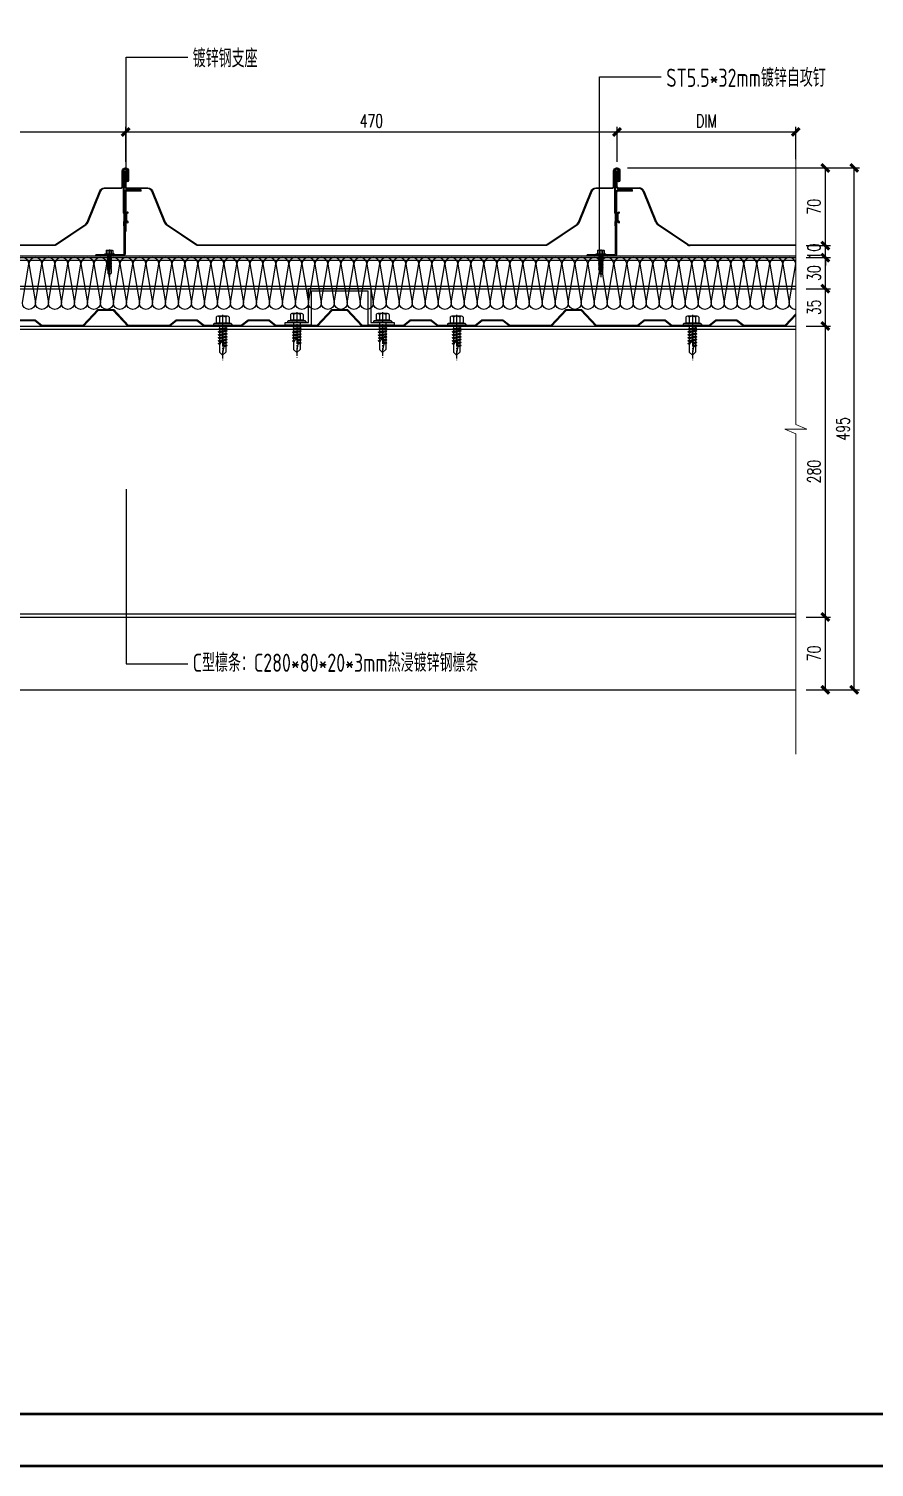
# Model space of a CAD drawing. Extents: x -599358 to 2865263, y -1062760 to 486533.
# Drawn here: x 110733 to 111546, y -728503 to -727119 of the extents above; entities that cross this region are included whole.
import ezdxf
from ezdxf.enums import TextEntityAlignment as Align

# ---------------------------------------------------------------- set-up
doc = ezdxf.new("R2010")
doc.units = 0
doc.linetypes.add('CENTER2', pattern=[28.575, 19.05, -3.175, 3.175, -3.175])
doc.linetypes.add('DASH', pattern=[0.35, 0.25, -0.1])
for name, color, linetype in [('0-cxFrame', 155, 'Continuous'), ('BWM', 8, 'Continuous'), ('DIM', 173, 'Continuous'), ('Glass cotton', 95, 'Continuous'), ('PJ', 151, 'Continuous'), ('SEAMLOK75 - SHEET', 6, 'Continuous'), ('V900型压型底板', 190, 'Continuous'), ('WZ', 2, 'Continuous'), ('ZX', 1, 'CENTER2')]:
    doc.layers.add(name, color=color, linetype=linetype)
for name, color, linetype, lineweight in [('0-cxText', 131, 'Continuous', 25), ('底板', 2, 'Continuous', 13), ('文字标注引出线', 7, 'Continuous', 15), ('粗', 7, 'Continuous', 50), ('紧固件', 4, 'Continuous', 13)]:
    doc.layers.add(name, color=color, linetype=linetype, lineweight=lineweight)
doc.styles.add('cx_tuming', font='simhei.ttf')
doc.styles.add('cx_tuqian1', font='宋体.shx')
doc.styles.add('DHTEXT-1', font='romans.shx', dxfattribs={"width": 0.7, "bigfont": 'chinese.shx'})
doc.styles.add('jhz', font='TSSDENG.SHX', dxfattribs={"width": 0.75, "bigfont": 'TSSDCHN.SHX'})
doc.styles.add('黑体', font='simhei.ttf')
doc.dimstyles.new('ZN5', dxfattribs={"dimscale": 5, "dimtxt": 2.5, "dimasz": 1.5, "dimexe": 1, "dimexo": 2, "dimgap": 0.9, "dimtad": 1, "dimdec": 0, "dimdsep": 46, "dimtxsty": 'DHTEXT-1', "dimblk": 'ARCHTICK', "dimcen": 2.5, "dimclrd": 173, "dimclre": 173, "dimclrt": 7, "dimazin": 2, "dimtfac": 1, "dimtix": 1, "dimtmove": 2, "dimatfit": 3, "dimfxl": 0, "dimarcsym": 0})

# ---------------------------------------------------------------- blocks, each defined once
blk = doc.blocks.new('*U641')
at = {"layer": 'PJ'}
for p, q in [((-4.4, 0.45), (-4.4, 0)), ((4.4, 0), (-4.4, 0)), ((-4.1, 0.75), (-3.1, 1)), ((4.1, 0.75), (-4.1, 0.75)), ((-3.1, 3.85), (-3.1, 1)), ((3.1, 1), (-3.1, 1)), ((2.33, 4.25), (-2.33, 4.25)), ((-2.04, 0.75), (-1.55, 1)), ((-1.55, 3.85), (-1.55, 1)), ((-1.55, 0), (-1.55, -1.59)), ((1.55, 3.85), (1.55, 1)), ((2.15, 0.75), (1.55, 1)), ((1.55, 0), (1.55, -1.09)), ((3.1, 3.85), (3.1, 1)), ((4.1, 0.75), (3.1, 1)), ((4.4, 0.45), (4.4, 0)), ((-2.11, -1.9), (2.11, -1.4)), ((-2.11, -1.9), (-1.55, -1.59)), ((-2.11, -1.9), (-1.55, -2.21)), ((-2.11, -3.3), (2.11, -2.8)), ((-2.11, -3.3), (-1.55, -2.99)), ((-2.11, -3.3), (-1.55, -3.61)), ((-2.11, -4.7), (2.11, -4.2)), ((-2.11, -4.7), (-1.55, -4.39)), ((-2.11, -4.7), (-1.55, -5.01)), ((-2.11, -6.1), (2.11, -5.6)), ((-2.11, -6.1), (-1.55, -5.79)), ((-2.11, -6.1), (-1.55, -6.41)), ((-1.55, -1.59), (1.55, -1.09)), ((-1.55, -2.21), (1.55, -1.71)), ((-1.55, -2.21), (-1.55, -2.99)), ((-1.55, -2.99), (1.55, -2.49)), ((-1.55, -3.61), (1.55, -3.11)), ((-1.55, -3.61), (-1.55, -4.39)), ((-1.55, -4.39), (1.55, -3.89)), ((-1.55, -5.01), (1.55, -4.51)), ((-1.55, -5.01), (-1.55, -5.79)), ((-1.55, -5.79), (1.55, -5.29)), ((-1.55, -6.41), (1.55, -5.91)), ((-1.55, -6.41), (-1.55, -7.19)), ((-1.55, -7.19), (1.55, -6.69)), ((1.55, -0.31), (1.55, -1.09)), ((2.11, -1.4), (1.55, -1.09)), ((2.11, -1.4), (1.55, -1.71)), ((1.55, -1.71), (1.55, -2.49)), ((2.11, -2.8), (1.55, -2.49)), ((2.11, -2.8), (1.55, -3.11)), ((1.55, -3.11), (1.55, -3.89)), ((2.11, -4.2), (1.55, -3.89)), ((2.11, -4.2), (1.55, -4.51)), ((1.55, -4.51), (1.55, -5.29)), ((2.11, -5.6), (1.55, -5.29)), ((2.11, -5.6), (1.55, -5.91)), ((1.55, -5.91), (1.55, -6.69)), ((2.11, -7), (1.55, -6.69)), ((-2.11, -7.5), (2.11, -7)), ((-2.11, -7.5), (-1.55, -7.19)), ((-2.11, -7.5), (-1.55, -7.81)), ((-2.11, -8.9), (-1.55, -8.59)), ((-2.11, -8.9), (-1.14, -8.78)), ((-2.11, -8.9), (-1.55, -9.21)), ((-1.55, -7.81), (1.55, -7.31)), ((-1.55, -7.81), (-1.55, -8.59)), ((-1.55, -8.59), (-0.99, -8.49)), ((-1.55, -9.21), (-1.33, -9.17)), ((-1.55, -9.21), (-1.55, -13)), ((0, -14.4), (-1.55, -13)), ((0, -14.4), (1.55, -13)), ((0.56, -8.24), (1.55, -8.09)), ((0.71, -8.55), (2.11, -8.4)), ((0.71, -8.83), (1.55, -8.71)), ((0.71, -9.61), (1.55, -9.49)), ((0.71, -9.95), (2.11, -9.8)), ((0.71, -10.23), (1.55, -10.11)), ((2.11, -7), (1.55, -7.31)), ((1.55, -7.31), (1.55, -8.09)), ((2.11, -8.4), (1.55, -8.09)), ((2.11, -8.4), (1.55, -8.71)), ((1.55, -8.71), (1.55, -9.49)), ((2.11, -9.8), (1.55, -9.49)), ((2.11, -9.8), (1.55, -10.11)), ((1.55, -10.11), (1.55, -13))]:
    blk.add_line(p, q, dxfattribs=at)
blk.add_lwpolyline([(0, -14.4), (0.71, -10.23), (0.71, -8.5, 0.417657), (0.41, -8.2, 0.097062), (-0.99, -8.49), (-1.55, -9.6)], format="xyb", dxfattribs=at)
for centre, radius, start, end in [((-4.1, 0.45), 0.3, 90, 180), ((-2.33, 3.3), 0.951, 35.40086, 144.59914), ((0, 1.05), 3.2, 61.05941, 118.94059), ((2.33, 3.3), 0.951, 35.40086, 144.59914), ((4.1, 0.45), 0.3, 0, 90)]:
    blk.add_arc(centre, radius, start, end, dxfattribs=at)
at = {"layer": 'ZX', "ltscale": 0.2}
blk.add_line((0, 4.94), (0, -16.83), dxfattribs=at)
blk = doc.blocks.new('00990')
at = {"color": 2}
blk.add_lwpolyline([(7292.4, -17093.5), (7314.9, -17093.5), (7314.9, -17061), (7374.9, -17061), (7374.9, -17093.5), (7397.4, -17093.5), (7397.4, -17096), (7372.4, -17096), (7372.4, -17063.5), (7317.4, -17063.5), (7317.4, -17096), (7292.4, -17096)], close=True, dxfattribs=at)
at = {"layer": '紧固件', "xscale": 2, "yscale": 2, "zscale": 2}
for p in [(7303.6, -17093.5), (7386.1, -17093.5, 0)]:
    blk.add_blockref('*U641', p, dxfattribs=at)
blk = doc.blocks.new('*U1726')
at = {"layer": 'PJ'}
for p, q in [((-4.4, 0.5), (-4.4, 0)), ((4.4, 0), (-4.4, 0)), ((-4.1, 0.8), (-3.1, 1)), ((4.1, 0.8), (-4.1, 0.8)), ((-3.1, 3.9), (-3.1, 1)), ((3.1, 1), (-3.1, 1)), ((2.3, 4.2), (-2.3, 4.2)), ((-2, 0.8), (-1.5, 1)), ((-1.5, 3.9), (-1.5, 1)), ((-1.5, 0), (-1.5, -1.6)), ((1.5, 3.9), (1.5, 1)), ((2.2, 0.8), (1.5, 1)), ((1.5, 0), (1.5, -1.1)), ((3.1, 3.9), (3.1, 1)), ((4.1, 0.8), (3.1, 1)), ((4.4, 0.5), (4.4, 0)), ((-2.1, -1.9), (2.1, -1.4)), ((-2.1, -1.9), (-1.5, -1.6)), ((-2.1, -1.9), (-1.5, -2.2)), ((-2.1, -3.3), (2.1, -2.8)), ((-2.1, -3.3), (-1.5, -3)), ((-2.1, -3.3), (-1.5, -3.6)), ((-2.1, -4.7), (2.1, -4.2)), ((-2.1, -4.7), (-1.5, -4.4)), ((-2.1, -4.7), (-1.5, -5)), ((-2.1, -6.1), (2.1, -5.6)), ((-2.1, -6.1), (-1.5, -5.8)), ((-2.1, -6.1), (-1.5, -6.4)), ((-2.1, -7.5), (2.1, -7)), ((-2.1, -7.5), (-1.5, -7.2)), ((-2.1, -7.5), (-1.5, -7.8)), ((-2.1, -8.9), (2.1, -8.4)), ((-2.1, -8.9), (-1.5, -8.6)), ((-2.1, -8.9), (-1.5, -9.2)), ((-2.1, -10.3), (2.1, -9.8)), ((-2.1, -10.3), (-1.5, -10)), ((-2.1, -10.3), (-1.5, -10.6)), ((-2.1, -11.7), (2.1, -11.2)), ((-2.1, -11.7), (-1.5, -11.4)), ((-2.1, -11.7), (-1.5, -12)), ((-2.1, -13.1), (-1.5, -12.8)), ((-2.1, -13.1), (-1.1, -13)), ((-2.1, -13.1), (-1.5, -13.4)), ((-1.5, -1.6), (1.5, -1.1)), ((-1.5, -2.2), (1.5, -1.7)), ((-1.5, -2.2), (-1.5, -3)), ((-1.5, -3), (1.5, -2.5)), ((-1.5, -3.6), (1.5, -3.1)), ((-1.5, -3.6), (-1.5, -4.4)), ((-1.5, -4.4), (1.5, -3.9)), ((-1.5, -5), (1.5, -4.5)), ((-1.5, -5), (-1.5, -5.8)), ((-1.5, -5.8), (1.5, -5.3)), ((-1.5, -6.4), (1.5, -5.9)), ((-1.5, -6.4), (-1.5, -7.2)), ((-1.5, -7.2), (1.5, -6.7)), ((-1.5, -7.8), (1.5, -7.3)), ((-1.5, -7.8), (-1.5, -8.6)), ((-1.5, -8.6), (1.5, -8.1)), ((-1.5, -9.2), (1.5, -8.7)), ((-1.5, -9.2), (-1.5, -10)), ((-1.5, -10), (1.5, -9.5)), ((-1.5, -10.6), (1.5, -10.1)), ((-1.5, -10.6), (-1.5, -11.4)), ((-1.5, -11.4), (1.5, -10.9)), ((-1.5, -12), (1.5, -11.5)), ((-1.5, -12), (-1.5, -12.8)), ((-1.5, -12.8), (-1, -12.7)), ((-1.5, -13.4), (-1.5, -17.2)), ((-1.5, -13.4), (-1.3, -13.4)), ((0.6, -12.4), (1.5, -12.3)), ((0.7, -12.8), (2.1, -12.6)), ((0.7, -13), (1.5, -12.9)), ((1.5, -0.3), (1.5, -1.1)), ((2.1, -1.4), (1.5, -1.1)), ((2.1, -1.4), (1.5, -1.7)), ((1.5, -1.7), (1.5, -2.5)), ((2.1, -2.8), (1.5, -2.5)), ((2.1, -2.8), (1.5, -3.1)), ((1.5, -3.1), (1.5, -3.9)), ((2.1, -4.2), (1.5, -3.9)), ((2.1, -4.2), (1.5, -4.5)), ((1.5, -4.5), (1.5, -5.3)), ((2.1, -5.6), (1.5, -5.3)), ((2.1, -5.6), (1.5, -5.9)), ((1.5, -5.9), (1.5, -6.7)), ((2.1, -7), (1.5, -6.7)), ((2.1, -7), (1.5, -7.3)), ((1.5, -7.3), (1.5, -8.1)), ((2.1, -8.4), (1.5, -8.1)), ((2.1, -8.4), (1.5, -8.7)), ((1.5, -8.7), (1.5, -9.5)), ((2.1, -9.8), (1.5, -9.5)), ((2.1, -9.8), (1.5, -10.1)), ((1.5, -10.1), (1.5, -10.9)), ((2.1, -11.2), (1.5, -10.9)), ((2.1, -11.2), (1.5, -11.5)), ((1.5, -11.5), (1.5, -12.3)), ((2.1, -12.6), (1.5, -12.3)), ((2.1, -12.6), (1.5, -12.9)), ((1.5, -12.9), (1.5, -13.7)), ((0, -18.6), (-1.5, -17.2)), ((0, -18.6), (1.5, -17.2)), ((0.7, -13.8), (1.5, -13.7)), ((0.7, -14.2), (2.1, -14)), ((0.7, -14.4), (1.5, -14.3)), ((2.1, -14), (1.5, -13.7)), ((2.1, -14), (1.5, -14.3)), ((1.5, -14.3), (1.5, -17.2))]:
    blk.add_line(p, q, dxfattribs=at)
blk.add_lwpolyline([(0, -18.6), (0.7, -14.4), (0.7, -12.7, 0.417657), (0.4, -12.4, 0.097062), (-1, -12.7), (-1.5, -13.8)], format="xyb", dxfattribs=at)
for centre, radius, start, end in [((-4.1, 0.5), 0.3, 90, 180), ((-2.3, 3.3), 0.951, 35.4009, 144.5991), ((0, 1), 3.2, 61.0594, 118.9406), ((2.3, 3.3), 0.951, 35.4009, 144.5991), ((4.1, 0.5), 0.3, 0, 90)]:
    blk.add_arc(centre, radius, start, end, dxfattribs=at)
at = {"layer": 'ZX', "ltscale": 0.2}
blk.add_line((0, 4.9), (0, -21), dxfattribs=at)
blk = doc.blocks.new('A$C06060CBF')
at = {"layer": '粗', "lineweight": -2}
for p, q in [((26.8, 41.2), (26.8, 82.1)), ((27.4, 41.2), (27.4, 82.1)), ((27.4, 2.3), (27.4, 61.4)), ((28.7, 59.5), (27.4, 59.5)), ((28.7, 2.3), (28.7, 61.4)), ((43.8, 63.6), (29.7, 63.6)), ((43.8, 62.4), (29.7, 62.4)), ((43.8, 62.4), (43.8, 63.6)), ((30.4, 42.2), (28, 40.8)), ((30.7, 41.6), (29.2, 40.8)), ((26.8, 33), (26.8, 28.9)), ((28.7, 41.2), (27.4, 41.2)), ((27.4, 33), (27.4, 28.9)), ((28.7, 33), (27.4, 33)), ((30.4, 32), (28, 33.3)), ((29.2, 40.8), (28.4, 40.3)), ((29.2, 33.4), (28.4, 33.9)), ((29.2, 33.8), (29.2, 40.3)), ((30.7, 32.5), (29.2, 33.4)), ((30.9, 41.1), (29.8, 40.4)), ((29.8, 33.8), (29.8, 40.3)), ((30.6, 33.3), (29.8, 33.7)), ((30.9, 33.1), (29.8, 33.7)), ((26.4, 1.2), (0, 1.2)), ((0, 0), (0, 1.2)), ((26.4, 0), (0, 0)), ((19.5, 0), (19.5, 1.2))]:
    blk.add_line(p, q, dxfattribs=at)
at = {"layer": '粗'}
blk.add_line((27.4, 28.9), (26.8, 28.9), dxfattribs=at)
at = {"layer": '粗', "linetype": 'DASH', "lineweight": -2}
for p, q in [((9.7, 1.2), (9.7, 0)), ((16.9, 1.2), (16.9, 0))]:
    blk.add_line(p, q, dxfattribs=at)
at = {"layer": '粗', "lineweight": -2}
blk.add_lwpolyline([(27.4, 82.1, -1), (29.9, 82.1), (29.9, 73.1), (30.5, 73.1), (30.5, 82.1, 1), (26.8, 82.1)], format="xyb", dxfattribs=at)
for centre, radius, start, end in [((29.7, 61.4), 2.25, 90, 180), ((29.7, 61.4), 1.02, 90, 180), ((30.6, 41.6), 0.627, 302.657, 103.9204), ((27.8, 41.2), 1.02, 180, 300), ((27.8, 33), 1.02, 60, 180), ((27.8, 41.2), 0.41, 180, 300), ((27.8, 33), 0.41, 60, 180), ((29.9, 40.3), 0.717, 120, 180), ((29.9, 33.8), 0.717, 180, 240), ((29.9, 40.3), 0.102, 120, 180), ((29.9, 33.8), 0.102, 180, 240), ((30.6, 32.6), 0.627, 256.0796, 57.343), ((26.4, 2.3), 1.02, 270, 0), ((26.4, 2.3), 2.25, 270, 0)]:
    blk.add_arc(centre, radius, start, end, dxfattribs=at)
at = {"layer": '紧固件', "xscale": -1.023999999801318, "yscale": 1.023999999801318, "zscale": 1.023999999801318}
blk.add_blockref('*U1726', (13.2, 1.2), dxfattribs=at)
blk = doc.blocks.new('_ArchTick')
at = {"color": 0, "linetype": 'ByBlock', "const_width": 0.4}
blk.add_lwpolyline([(-0.5, -0.5), (0.5, 0.5)], dxfattribs=at)
blk = doc.blocks.new('*D649')
at = {"layer": 'Defpoints', "color": 0, "ltscale": 50, "transparency": 16777216}
for p in [(110826.1, -727218.3), (110353.5, -727257), (110826.1, -727257)]:
    blk.add_point(p, dxfattribs=at)
at = {"layer": 'DIM', "color": 173, "linetype": 'ByBlock', "lineweight": -2, "ltscale": 50, "transparency": 16777216}
for p, q in [((110353.5, -727247), (110353.5, -727213.3)), ((110353.5, -727218.3), (110826.1, -727218.3)), ((110826.1, -727247), (110826.1, -727213.3))]:
    blk.add_line(p, q, dxfattribs=at)
at = {"layer": 'DIM', "color": 173, "lineweight": -2, "ltscale": 50, "transparency": 16777216, "xscale": 7.5, "yscale": 7.5, "zscale": 7.5, "rotation": 180}
blk.add_blockref('_ArchTick', (110353.5, -727218.3), dxfattribs=at)
at = {"layer": 'DIM', "color": 173, "lineweight": -2, "ltscale": 50, "transparency": 16777216, "xscale": 7.5, "yscale": 7.5, "zscale": 7.5}
blk.add_blockref('_ArchTick', (110826.1, -727218.3), dxfattribs=at)
at = {"layer": 'DIM', "color": 7, "ltscale": 50, "transparency": 16777216, "insert": (110589.8, -727207.6), "char_height": 12.5, "attachment_point": 5, "style": 'DHTEXT-1'}
blk.add_mtext('470', dxfattribs=at)
blk = doc.blocks.new('*D650')
at = {"layer": 'Defpoints', "color": 0, "ltscale": 50, "transparency": 16777216}
for p in [(111298.6, -727218.3), (110826.1, -727257), (111298.6, -727257)]:
    blk.add_point(p, dxfattribs=at)
at = {"layer": 'DIM', "color": 173, "linetype": 'ByBlock', "lineweight": -2, "ltscale": 50, "transparency": 16777216}
for p, q in [((110826.1, -727247), (110826.1, -727213.3)), ((110826.1, -727218.3), (111298.6, -727218.3)), ((111298.6, -727247), (111298.6, -727213.3))]:
    blk.add_line(p, q, dxfattribs=at)
at = {"layer": 'DIM', "color": 173, "lineweight": -2, "ltscale": 50, "transparency": 16777216, "xscale": 7.5, "yscale": 7.5, "zscale": 7.5, "rotation": 180}
blk.add_blockref('_ArchTick', (110826.1, -727218.3), dxfattribs=at)
at = {"layer": 'DIM', "color": 173, "lineweight": -2, "ltscale": 50, "transparency": 16777216, "xscale": 7.5, "yscale": 7.5, "zscale": 7.5}
blk.add_blockref('_ArchTick', (111298.6, -727218.3), dxfattribs=at)
at = {"layer": 'DIM', "color": 7, "ltscale": 50, "transparency": 16777216, "insert": (111062.3, -727207.6), "char_height": 12.5, "attachment_point": 5, "style": 'DHTEXT-1'}
blk.add_mtext('470', dxfattribs=at)
blk = doc.blocks.new('*D651')
at = {"layer": 'Defpoints', "color": 0, "ltscale": 50, "transparency": 16777216}
for p in [(111470.5, -727218.3), (111298.6, -727257), (111470.5, -727254.3)]:
    blk.add_point(p, dxfattribs=at)
at = {"layer": 'DIM', "color": 173, "linetype": 'ByBlock', "lineweight": -2, "ltscale": 50, "transparency": 16777216}
for p, q in [((111298.6, -727247), (111298.6, -727213.3)), ((111298.6, -727218.3), (111470.5, -727218.3)), ((111470.5, -727244.3), (111470.5, -727213.3))]:
    blk.add_line(p, q, dxfattribs=at)
at = {"layer": 'DIM', "color": 173, "lineweight": -2, "ltscale": 50, "transparency": 16777216, "xscale": 7.5, "yscale": 7.5, "zscale": 7.5, "rotation": 180}
blk.add_blockref('_ArchTick', (111298.6, -727218.3), dxfattribs=at)
at = {"layer": 'DIM', "color": 173, "lineweight": -2, "ltscale": 50, "transparency": 16777216, "xscale": 7.5, "yscale": 7.5, "zscale": 7.5}
blk.add_blockref('_ArchTick', (111470.5, -727218.3), dxfattribs=at)
at = {"layer": 'DIM', "color": 7, "ltscale": 50, "transparency": 16777216, "insert": (111384.5, -727207.6), "char_height": 12.5, "attachment_point": 5, "style": 'DHTEXT-1'}
blk.add_mtext('DIM', dxfattribs=at)
blk = doc.blocks.new('*D654')
at = {"layer": 'Defpoints', "color": 0, "ltscale": 50, "transparency": 16777216}
for p in [(111470.5, -727405), (111498.9, -727405), (111470.5, -727685)]:
    blk.add_point(p, dxfattribs=at)
at = {"layer": 'DIM', "color": 173, "linetype": 'ByBlock', "lineweight": -2, "ltscale": 50, "transparency": 16777216}
for p, q in [((111480.5, -727405), (111503.9, -727405)), ((111498.9, -727685), (111498.9, -727405)), ((111480.5, -727685), (111503.9, -727685))]:
    blk.add_line(p, q, dxfattribs=at)
at = {"layer": 'DIM', "color": 173, "lineweight": -2, "ltscale": 50, "transparency": 16777216, "xscale": 7.5, "yscale": 7.5, "zscale": 7.5}
for p, rotation in [((111498.9, -727405), 90), ((111498.9, -727685), 270)]:
    blk.add_blockref('_ArchTick', p, dxfattribs=dict(at, rotation=rotation))
at = {"layer": 'DIM', "color": 7, "ltscale": 50, "transparency": 16777216, "insert": (111488.1, -727545), "char_height": 12.5, "attachment_point": 5, "rotation": 90, "style": 'DHTEXT-1'}
blk.add_mtext('280', dxfattribs=at)
blk = doc.blocks.new('*D655')
at = {"layer": 'Defpoints', "color": 0, "ltscale": 50, "transparency": 16777216}
for p in [(111470.5, -727369.1), (111498.9, -727369.1), (111470.5, -727405)]:
    blk.add_point(p, dxfattribs=at)
at = {"layer": 'DIM', "color": 173, "linetype": 'ByBlock', "lineweight": -2, "ltscale": 50, "transparency": 16777216}
for p, q in [((111480.5, -727369.1), (111503.9, -727369.1)), ((111498.9, -727405), (111498.9, -727369.1)), ((111480.5, -727405), (111503.9, -727405))]:
    blk.add_line(p, q, dxfattribs=at)
at = {"layer": 'DIM', "color": 173, "lineweight": -2, "ltscale": 50, "transparency": 16777216, "xscale": 7.5, "yscale": 7.5, "zscale": 7.5}
for p, rotation in [((111498.9, -727369.1), 90), ((111498.9, -727405), 270)]:
    blk.add_blockref('_ArchTick', p, dxfattribs=dict(at, rotation=rotation))
at = {"layer": 'DIM', "color": 7, "ltscale": 50, "transparency": 16777216, "insert": (111488.1, -727387), "char_height": 12.5, "attachment_point": 5, "rotation": 90, "style": 'DHTEXT-1'}
blk.add_mtext('35', dxfattribs=at)
blk = doc.blocks.new('*D656')
at = {"layer": 'Defpoints', "color": 0, "ltscale": 50, "transparency": 16777216}
for p in [(111470.5, -727339.1), (111498.9, -727339.1), (111470.5, -727369.1)]:
    blk.add_point(p, dxfattribs=at)
at = {"layer": 'DIM', "color": 173, "linetype": 'ByBlock', "lineweight": -2, "ltscale": 50, "transparency": 16777216}
for p, q in [((111480.5, -727339.1), (111503.9, -727339.1)), ((111498.9, -727369.1), (111498.9, -727339.1)), ((111480.5, -727369.1), (111503.9, -727369.1))]:
    blk.add_line(p, q, dxfattribs=at)
at = {"layer": 'DIM', "color": 173, "lineweight": -2, "ltscale": 50, "transparency": 16777216, "xscale": 7.5, "yscale": 7.5, "zscale": 7.5}
for p, rotation in [((111498.9, -727339.1), 90), ((111498.9, -727369.1), 270)]:
    blk.add_blockref('_ArchTick', p, dxfattribs=dict(at, rotation=rotation))
at = {"layer": 'DIM', "color": 7, "ltscale": 50, "transparency": 16777216, "insert": (111488.1, -727354.1), "char_height": 12.5, "attachment_point": 5, "rotation": 90, "style": 'DHTEXT-1'}
blk.add_mtext('30', dxfattribs=at)
blk = doc.blocks.new('*D657')
at = {"layer": 'Defpoints', "color": 0, "ltscale": 50, "transparency": 16777216}
for p in [(111470.5, -727327.6), (111498.9, -727327.6), (111470.5, -727339.1)]:
    blk.add_point(p, dxfattribs=at)
at = {"layer": 'DIM', "color": 173, "linetype": 'ByBlock', "lineweight": -2, "ltscale": 50, "transparency": 16777216}
for p, q in [((111480.5, -727327.6), (111503.9, -727327.6)), ((111498.9, -727327.6), (111498.9, -727320.1)), ((111498.9, -727339.1), (111498.9, -727327.6)), ((111480.5, -727339.1), (111503.9, -727339.1)), ((111498.9, -727339.1), (111498.9, -727346.6))]:
    blk.add_line(p, q, dxfattribs=at)
at = {"layer": 'DIM', "color": 173, "lineweight": -2, "ltscale": 50, "transparency": 16777216, "xscale": 7.5, "yscale": 7.5, "zscale": 7.5}
for p, rotation in [((111498.9, -727327.6), 270), ((111498.9, -727339.1), 90)]:
    blk.add_blockref('_ArchTick', p, dxfattribs=dict(at, rotation=rotation))
at = {"layer": 'DIM', "color": 7, "ltscale": 50, "transparency": 16777216, "insert": (111488.1, -727333.3), "char_height": 12.5, "attachment_point": 5, "rotation": 90, "style": 'DHTEXT-1'}
blk.add_mtext('10', dxfattribs=at)
blk = doc.blocks.new('*D658')
at = {"layer": 'Defpoints', "color": 0, "ltscale": 50, "transparency": 16777216}
for p in [(111298.7, -727252.9), (111498.9, -727252.9), (111470.5, -727327.6)]:
    blk.add_point(p, dxfattribs=at)
at = {"layer": 'DIM', "color": 173, "linetype": 'ByBlock', "lineweight": -2, "ltscale": 50, "transparency": 16777216}
for p, q in [((111308.7, -727252.9), (111503.9, -727252.9)), ((111498.9, -727327.6), (111498.9, -727252.9)), ((111480.5, -727327.6), (111503.9, -727327.6))]:
    blk.add_line(p, q, dxfattribs=at)
at = {"layer": 'DIM', "color": 173, "lineweight": -2, "ltscale": 50, "transparency": 16777216, "xscale": 7.5, "yscale": 7.5, "zscale": 7.5}
for p, rotation in [((111498.9, -727252.9), 90), ((111498.9, -727327.6), 270)]:
    blk.add_blockref('_ArchTick', p, dxfattribs=dict(at, rotation=rotation))
at = {"layer": 'DIM', "color": 7, "ltscale": 50, "transparency": 16777216, "insert": (111488.1, -727290.2), "char_height": 12.5, "attachment_point": 5, "rotation": 90, "style": 'DHTEXT-1'}
blk.add_mtext('70', dxfattribs=at)
blk = doc.blocks.new('*D659')
at = {"layer": 'Defpoints', "color": 0, "ltscale": 50, "transparency": 16777216}
for p in [(111470.5, -727252.9), (111526.7, -727252.9), (111470.5, -727755)]:
    blk.add_point(p, dxfattribs=at)
at = {"layer": 'DIM', "color": 173, "linetype": 'ByBlock', "lineweight": -2, "ltscale": 50, "transparency": 16777216}
for p, q in [((111480.5, -727252.9), (111531.7, -727252.9)), ((111526.7, -727755), (111526.7, -727252.9)), ((111480.5, -727755), (111531.7, -727755))]:
    blk.add_line(p, q, dxfattribs=at)
at = {"layer": 'DIM', "color": 173, "lineweight": -2, "ltscale": 50, "transparency": 16777216, "xscale": 7.5, "yscale": 7.5, "zscale": 7.5}
for p, rotation in [((111526.7, -727252.9), 90), ((111526.7, -727755), 270)]:
    blk.add_blockref('_ArchTick', p, dxfattribs=dict(at, rotation=rotation))
at = {"layer": 'DIM', "color": 7, "ltscale": 50, "transparency": 16777216, "insert": (111515.9, -727503.9), "char_height": 12.5, "attachment_point": 5, "rotation": 90, "style": 'DHTEXT-1'}
blk.add_mtext('495', dxfattribs=at)
blk = doc.blocks.new('*D1762')
at = {"layer": 'Defpoints', "color": 0, "ltscale": 50, "transparency": 16777216}
for p in [(111470.5, -727685), (111498.9, -727685), (111470.5, -727755)]:
    blk.add_point(p, dxfattribs=at)
at = {"layer": 'DIM', "color": 173, "linetype": 'ByBlock', "lineweight": -2, "ltscale": 50, "transparency": 16777216}
for p, q in [((111480.5, -727685), (111503.9, -727685)), ((111498.9, -727755), (111498.9, -727685)), ((111480.5, -727755), (111503.9, -727755))]:
    blk.add_line(p, q, dxfattribs=at)
at = {"layer": 'DIM', "color": 173, "lineweight": -2, "ltscale": 50, "transparency": 16777216, "xscale": 7.5, "yscale": 7.5, "zscale": 7.5}
for p, rotation in [((111498.9, -727685), 90), ((111498.9, -727755), 270)]:
    blk.add_blockref('_ArchTick', p, dxfattribs=dict(at, rotation=rotation))
at = {"layer": 'DIM', "color": 7, "ltscale": 50, "transparency": 16777216, "insert": (111488.1, -727720), "char_height": 12.5, "attachment_point": 5, "rotation": 90, "style": 'DHTEXT-1'}
blk.add_mtext('70', dxfattribs=at)
blk = doc.blocks.new('TK22.A2 L(Dragon)')
at = {"layer": '0-cxFrame', "color": 7, "const_width": 0.5}
blk.add_lwpolyline([(0, 0), (-594, 0), (-594, 420), (0, 420)], close=True, dxfattribs=at)
at = {"layer": '0-cxFrame', "const_width": 0.5}
blk.add_lwpolyline([(-80, 10), (-574, 10), (-574, 410), (-80, 410)], close=True, dxfattribs=at)
at = {"style": '黑体', "flags": 4}
blk.add_attdef('图幅', text='', height=3.3, dxfattribs=at).set_placement((-40, 3), align=Align.RIGHT)
at = {"layer": '0-cxText', "flags": 4}
for tag, height, style, p in [('建设单位', 3.5, 'cx_tuming', (-45, 240)), ('项目名称', 3.5, 'cx_tuming', (-45, 210)), ('子项名称', 3.5, 'cx_tuming', (-45, 180)), ('工程编号', 3.3, 'cx_tuqian1', (-35, 165)), ('图名1', 3.5, 'cx_tuming', (-45, 87)), ('图名2', 3.5, 'cx_tuming', (-45, 79)), ('图名3', 3.5, 'cx_tuming', (-45, 71)), ('出图日期', 3.3, 'cx_tuqian1', (-39, 60)), ('专业', 3.3, 'cx_tuqian1', (-55, 52)), ('图号', 3.3, 'cx_tuqian1', (-55, 44)), ('版次', 3.3, 'cx_tuqian1', (-20, 44))]:
    blk.add_attdef(tag, text='', height=height, dxfattribs=dict(at, style=style)).set_placement(p, align=Align.MIDDLE)
at = {"layer": 'Defpoints', "color": 6, "flags": 4}
for tag, height, style, p in [('tufu', 3.3, '黑体', (-12, 12)), ('dwfname', 4, 'cx_tuqian1', (-80, 3))]:
    blk.add_attdef(tag, text='', height=height, dxfattribs=dict(at, style=style)).set_placement(p, align=Align.RIGHT)

msp = doc.modelspace()

# ---------------------------------------------------------------- linework, layer by layer
at = {"color": 1, "ltscale": 10}
msp.add_line((109743.4, -727337.6), (111470.5, -727337.6), dxfattribs=at)
at = {"color": 3, "ltscale": 10}
for p, q in [((109743.4, -727339.1), (111470.5, -727339.1)), ((109743.4, -727341.6), (111470.5, -727341.6)), ((109743.4, -727366.6), (111470.5, -727366.6)), ((109743.4, -727369.1), (111470.5, -727369.1))]:
    msp.add_line(p, q, dxfattribs=at)
at = {"color": 6, "ltscale": 10}
for p, q in [((110097.9, -727405), (111470.5, -727405)), ((110097.9, -727408), (111470.5, -727408)), ((110097.9, -727682), (111470.5, -727682)), ((110097.9, -727685), (111470.5, -727685))]:
    msp.add_line(p, q, dxfattribs=at)
at = {"color": 8, "ltscale": 10}
msp.add_line((109743.4, -727755), (111470.5, -727755), dxfattribs=at)
at = {"layer": 'BWM'}
msp.add_lwpolyline([(111470.5, -727389.1, -0.414214), (111464.2, -727382.8), (111470.5, -727345.3, 1), (111458, -727345.3), (111464.2, -727382.8, -1), (111451.7, -727382.8), (111458, -727345.3, 1), (111445.5, -727345.3), (111451.7, -727382.8, -1), (111439.2, -727382.8), (111445.5, -727345.3, 1), (111433, -727345.3), (111439.2, -727382.8, -1), (111426.7, -727382.8), (111433, -727345.3, 1), (111420.5, -727345.3), (111426.7, -727382.8, -1), (111414.2, -727382.8), (111420.5, -727345.3, 1), (111408, -727345.3), (111414.2, -727382.8, -1), (111401.7, -727382.8), (111408, -727345.3, 1), (111395.5, -727345.3), (111401.7, -727382.8, -1), (111389.2, -727382.8), (111395.5, -727345.3, 1), (111383, -727345.3), (111389.2, -727382.8, -1), (111376.7, -727382.8), (111383, -727345.3, 1), (111370.5, -727345.3), (111376.7, -727382.8, -1), (111364.2, -727382.8), (111370.5, -727345.3, 1), (111358, -727345.3), (111364.2, -727382.8, -1), (111351.7, -727382.8), (111358, -727345.3, 1), (111345.5, -727345.3), (111351.7, -727382.8, -1), (111339.2, -727382.8), (111345.5, -727345.3, 1), (111333, -727345.3), (111339.2, -727382.8, -1), (111326.7, -727382.8), (111333, -727345.3, 1), (111320.5, -727345.3), (111326.7, -727382.8, -1), (111314.2, -727382.8), (111320.5, -727345.3, 1), (111308, -727345.3), (111314.2, -727382.8, -1), (111301.7, -727382.8), (111308, -727345.3, 1), (111295.5, -727345.3), (111301.7, -727382.8, -1), (111289.2, -727382.8), (111295.5, -727345.3, 1), (111283, -727345.3), (111289.2, -727382.8, -1), (111276.7, -727382.8), (111283, -727345.3, 1), (111270.5, -727345.3), (111276.7, -727382.8, -1), (111264.2, -727382.8), (111270.5, -727345.3, 1), (111258, -727345.3), (111264.2, -727382.8, -1), (111251.7, -727382.8), (111258, -727345.3, 1), (111245.5, -727345.3), (111251.7, -727382.8, -1), (111239.2, -727382.8), (111245.5, -727345.3, 1), (111233, -727345.3), (111239.2, -727382.8, -1), (111226.7, -727382.8), (111233, -727345.3, 1), (111220.5, -727345.3), (111226.7, -727382.8, -1), (111214.2, -727382.8), (111220.5, -727345.3, 1), (111208, -727345.3), (111214.2, -727382.8, -1), (111201.7, -727382.8), (111208, -727345.3, 1), (111195.5, -727345.3), (111201.7, -727382.8, -1), (111189.2, -727382.8), (111195.5, -727345.3, 1), (111183, -727345.3), (111189.2, -727382.8, -1), (111176.7, -727382.8), (111183, -727345.3, 1), (111170.5, -727345.3), (111176.7, -727382.8, -1), (111164.2, -727382.8), (111170.5, -727345.3, 1), (111158, -727345.3), (111164.2, -727382.8, -1), (111151.7, -727382.8), (111158, -727345.3, 1), (111145.5, -727345.3), (111151.7, -727382.8, -1), (111139.2, -727382.8), (111145.5, -727345.3, 1), (111133, -727345.3), (111139.2, -727382.8, -1), (111126.7, -727382.8), (111133, -727345.3, 1), (111120.5, -727345.3), (111126.7, -727382.8, -1), (111114.2, -727382.8), (111120.5, -727345.3, 1), (111108, -727345.3), (111114.2, -727382.8, -1), (111101.7, -727382.8), (111108, -727345.3, 1), (111095.5, -727345.3), (111101.7, -727382.8, -1), (111089.2, -727382.8), (111095.5, -727345.3, 1), (111083, -727345.3), (111089.2, -727382.8, -1), (111076.7, -727382.8), (111083, -727345.3, 1), (111070.5, -727345.3), (111076.7, -727382.8, -1), (111064.2, -727382.8), (111070.5, -727345.3, 1), (111058, -727345.3), (111064.2, -727382.8, -1), (111051.7, -727382.8), (111058, -727345.3, 1), (111045.5, -727345.3), (111051.7, -727382.8, -1), (111039.2, -727382.8), (111045.5, -727345.3, 1), (111033, -727345.3), (111039.2, -727382.8, -1), (111026.7, -727382.8), (111033, -727345.3, 1), (111020.5, -727345.3), (111026.7, -727382.8, -1), (111014.2, -727382.8), (111020.5, -727345.3, 1), (111008, -727345.3), (111014.2, -727382.8, -1), (111001.7, -727382.8), (111008, -727345.3, 1), (110995.5, -727345.3), (111001.7, -727382.8, -1), (110989.2, -727382.8), (110995.5, -727345.3, 1), (110983, -727345.3), (110989.2, -727382.8, -1), (110976.7, -727382.8), (110983, -727345.3, 1), (110970.5, -727345.3), (110976.7, -727382.8, -1), (110964.2, -727382.8), (110970.5, -727345.3, 1), (110958, -727345.3), (110964.2, -727382.8, -1), (110951.7, -727382.8), (110958, -727345.3, 1), (110945.5, -727345.3), (110951.7, -727382.8, -1), (110939.2, -727382.8), (110945.5, -727345.3, 1), (110933, -727345.3), (110939.2, -727382.8, -1), (110926.7, -727382.8), (110933, -727345.3, 1), (110920.5, -727345.3), (110926.7, -727382.8, -1), (110914.2, -727382.8), (110920.5, -727345.3, 1), (110908, -727345.3), (110914.2, -727382.8, -1), (110901.7, -727382.8), (110908, -727345.3, 1), (110895.5, -727345.3), (110901.7, -727382.8, -1), (110889.2, -727382.8), (110895.5, -727345.3, 1), (110883, -727345.3), (110889.2, -727382.8, -1), (110876.7, -727382.8), (110883, -727345.3, 1), (110870.5, -727345.3), (110876.7, -727382.8, -1), (110864.2, -727382.8), (110870.5, -727345.3, 1), (110858, -727345.3), (110864.2, -727382.8, -1), (110851.7, -727382.8), (110858, -727345.3, 1), (110845.5, -727345.3), (110851.7, -727382.8, -1), (110839.2, -727382.8), (110845.5, -727345.3, 1), (110833, -727345.3), (110839.2, -727382.8, -1), (110826.7, -727382.8), (110833, -727345.3, 1), (110820.5, -727345.3), (110826.7, -727382.8, -1), (110814.2, -727382.8), (110820.5, -727345.3, 1), (110808, -727345.3), (110814.2, -727382.8, -1), (110801.7, -727382.8), (110808, -727345.3, 1), (110795.5, -727345.3), (110801.7, -727382.8, -1), (110789.2, -727382.8), (110795.5, -727345.3, 1), (110783, -727345.3), (110789.2, -727382.8, -1), (110776.7, -727382.8), (110783, -727345.3, 1), (110770.5, -727345.3), (110776.7, -727382.8, -1), (110764.2, -727382.8), (110770.5, -727345.3, 1), (110758, -727345.3), (110764.2, -727382.8, -1), (110751.7, -727382.8), (110758, -727345.3, 1), (110745.5, -727345.3), (110751.7, -727382.8, -1), (110739.2, -727382.8), (110745.5, -727345.3, 1), (110733, -727345.3), (110739.2, -727382.8, -1), (110726.7, -727382.8), (110733, -727345.3, 1), (110720.5, -727345.3)], format="xyb", dxfattribs=at)
at = {"layer": 'DIM', "ltscale": 10}
for p, q in [((110826.5, -727314.2), (110826.5, -727146.3)), ((110826.5, -727146.3), (110885.7, -727146.3)), ((111281.8, -727333), (111281.8, -727165.1)), ((111281.8, -727165.1), (111341, -727165.1)), ((110826.5, -727562), (110826.5, -727729.9)), ((110826.5, -727729.9), (110885.7, -727729.9))]:
    msp.add_line(p, q, dxfattribs=at)
at = {"layer": 'SEAMLOK75 - SHEET'}
for p, q in [((111297.6, -727270.1), (111297.6, -727257)), ((111298.3, -727257), (111298.3, -727270.1)), ((111299, -727264.9), (111299, -727257)), ((111299.7, -727257), (111299.7, -727264.9)), ((111299.7, -727264.9), (111299, -727264.9)), ((111300.3, -727272.1), (111320, -727272.1)), ((111320, -727272.8), (111300.3, -727272.8)), ((111335.9, -727305.3), (111323.7, -727275.3)), ((111324.4, -727275), (111336.5, -727305.1)), ((111366.2, -727326.8), (111337.6, -727307.5)), ((111338, -727306.9), (111366.6, -727326.2)), ((111368.8, -727326.9), (111470.5, -727326.9)), ((111470.5, -727327.6), (111368.8, -727327.6))]:
    msp.add_line(p, q, dxfattribs=at)
msp.add_lwpolyline([(110590.2, -727326.9), (110756.7, -727326.9, 0.149451), (110759, -727326.2), (110787.6, -727306.9, 0.149451), (110789, -727305.1), (110801.2, -727275, -0.305731), (110805.5, -727272.1), (110820.8, -727272.1, 0.414214), (110822.8, -727270.1), (110822.8, -727255.6, -0.414214), (110825.5, -727252.9), (110826.2, -727252.9, -0.414214), (110828.9, -727255.6), (110828.9, -727264.9, -1), (110826.2, -727264.9), (110826.2, -727257), (110826.9, -727257), (110826.9, -727264.9, 1), (110828.2, -727264.9), (110828.2, -727255.6, 0.414214), (110826.2, -727253.6), (110825.5, -727253.6, 0.414214), (110823.5, -727255.6), (110823.5, -727270.1, -0.414214), (110820.8, -727272.8), (110805.5, -727272.8, 0.305731), (110801.8, -727275.3), (110789.7, -727305.3, -0.149451), (110787.9, -727307.5), (110759.4, -727326.8, -0.149451), (110756.7, -727327.6), (110590.2, -727327.6)], format="xyb", dxfattribs=at)
msp.add_lwpolyline([(111062.8, -727327.6), (110896.2, -727327.6, -0.149451), (110893.6, -727326.8), (110865, -727307.5, -0.149451), (110863.3, -727305.3), (110851.2, -727275.3, 0.305731), (110847.5, -727272.8), (110827.7, -727272.8, -0.414214), (110825, -727270.1), (110825, -727257, -1), (110827.1, -727257), (110827.1, -727264.9), (110826.4, -727264.9), (110826.4, -727257, 1), (110825.7, -727257), (110825.7, -727270.1, 0.414214), (110827.7, -727272.1), (110847.5, -727272.1, -0.305731), (110851.8, -727275), (110864, -727305.1, 0.149451), (110865.4, -727306.9), (110894, -727326.2, 0.149451), (110896.2, -727326.9), (111062.8, -727326.9), (111229.3, -727326.9, 0.149451), (111231.5, -727326.2), (111260.1, -727306.9, 0.149451), (111261.6, -727305.1), (111273.7, -727275, -0.305731), (111278.1, -727272.1), (111293.3, -727272.1, 0.414214), (111295.3, -727270.1), (111295.3, -727255.6, -0.414214), (111298, -727252.9), (111298.7, -727252.9, -0.414214), (111301.4, -727255.6), (111301.4, -727264.9, -1), (111298.7, -727264.9), (111298.7, -727257), (111299.4, -727257), (111299.4, -727264.9, 1), (111300.7, -727264.9), (111300.7, -727255.6, 0.414214), (111298.7, -727253.6), (111298, -727253.6, 0.414214), (111296, -727255.6), (111296, -727270.1, -0.414214), (111293.3, -727272.8), (111278.1, -727272.8, 0.305731), (111274.4, -727275.3), (111262.2, -727305.3, -0.149451), (111260.5, -727307.5), (111231.9, -727326.8, -0.149451), (111229.3, -727327.6)], format="xyb", close=True, dxfattribs=at)
for centre, radius, start, end in [((111298.6, -727257), 1.05, 0, 180), ((111298.6, -727257), 0.35, 0, 180), ((111300.3, -727270.1), 2.7, 180, 270), ((111300.3, -727270.1), 2, 180, 270), ((111320, -727276.8), 4.7, 22, 90), ((111320, -727276.8), 4, 22, 90), ((111340.2, -727303.6), 4.7, 202, 236), ((111340.2, -727303.6), 4, 202, 236), ((111368.8, -727322.9), 4.7, 236, 270), ((111368.8, -727322.9), 4, 236, 270)]:
    msp.add_arc(centre, radius, start, end, dxfattribs=at)
at = {"layer": '底板', "color": 2}
msp.add_lwpolyline([(110718.7, -727399.1), (110738.9, -727399.1), (110745.4, -727404.1), (110785.2, -727404.1), (110799.2, -727389.1), (110814.5, -727389.1), (110828.5, -727404.1), (110868.2, -727404.1), (110874.7, -727399.1), (110894.9, -727399.1), (110901.4, -727404.1), (110937.2, -727404.1), (110943.7, -727399.1), (110963.9, -727399.1), (110970.4, -727404.1), (111010.2, -727404.1), (111024.2, -727389.1), (111039.5, -727389.1), (111053.5, -727404.1), (111093.2, -727404.1), (111099.7, -727399.1), (111119.9, -727399.1), (111126.4, -727404.1), (111162.2, -727404.1), (111168.7, -727399.1), (111188.9, -727399.1), (111195.4, -727404.1), (111235.2, -727404.1), (111249.2, -727389.1), (111264.5, -727389.1), (111278.5, -727404.1), (111318.2, -727404.1), (111324.7, -727399.1), (111344.9, -727399.1), (111351.4, -727404.1), (111387.2, -727404.1), (111393.7, -727399.1), (111413.9, -727399.1), (111420.4, -727404.1), (111460.2, -727404.1), (111470.5, -727393.1)], dxfattribs=at)
at = {"layer": '底板', "color": 4}
for points in [[(110718.8, -727399.4), (110738.8, -727399.4), (110745.3, -727404.4), (110785.3, -727404.4), (110799.3, -727389.4), (110814.3, -727389.4), (110828.3, -727404.4), (110868.3, -727404.4), (110874.8, -727399.4), (110894.8, -727399.4), (110901.3, -727404.4), (110937.3, -727404.4), (110943.8, -727399.4), (110963.8, -727399.4), (110970.3, -727404.4), (111010.3, -727404.4), (111024.3, -727389.4), (111039.3, -727389.4), (111053.3, -727404.4), (111093.3, -727404.4), (111099.8, -727399.4), (111119.8, -727399.4), (111126.3, -727404.4), (111162.3, -727404.4), (111168.8, -727399.4), (111188.8, -727399.4), (111195.3, -727404.4), (111235.3, -727404.4), (111249.3, -727389.4), (111264.3, -727389.4), (111278.3, -727404.4), (111318.3, -727404.4), (111324.8, -727399.4), (111344.8, -727399.4), (111351.3, -727404.4), (111387.3, -727404.4), (111393.8, -727399.4), (111413.8, -727399.4), (111420.3, -727404.4), (111460.3, -727404.4), (111470.5, -727393.5)], [(110719, -727400), (110738.6, -727400), (110745.1, -727405), (110785.6, -727405), (110799.6, -727390), (110814.1, -727390), (110828.1, -727405), (110868.5, -727405), (110875, -727400), (110894.6, -727400), (110901.1, -727405), (110937.5, -727405), (110944, -727400), (110963.6, -727400), (110970.1, -727405), (111010.6, -727405), (111024.6, -727390), (111039.1, -727390), (111053.1, -727405), (111093.5, -727405), (111100, -727400), (111119.6, -727400), (111126.1, -727405), (111162.5, -727405), (111169, -727400), (111188.6, -727400), (111195.1, -727405), (111235.6, -727405), (111249.6, -727390), (111264.1, -727390), (111278.1, -727405), (111318.5, -727405), (111325, -727400), (111344.6, -727400), (111351.1, -727405), (111387.5, -727405), (111394, -727400), (111413.6, -727400), (111420.1, -727405), (111460.6, -727405), (111470.5, -727394.4)]]:
    msp.add_lwpolyline(points, dxfattribs=at)
at = {"layer": '文字标注引出线', "color": 1, "elevation": 0}
msp.add_lwpolyline([(111470.5, -727227.7), (111470.5, -727499.7), (111481, -727504.2), (111460, -727504.2), (111470.5, -727508.7), (111470.5, -727816.8)], dxfattribs=at)

# ---------------------------------------------------------------- block references
at = {"layer": '0-cxFrame', "xscale": 5, "yscale": 5, "zscale": 5}
msp.add_blockref('TK22.A2 L(Dragon)', (112156.7, -728501.7), dxfattribs=at)
at = {"layer": 'Glass cotton', "color": 0}
msp.add_blockref('00990', (103687, -710308), dxfattribs=at)
at = {"layer": 'V900型压型底板'}
for p in [(110797.2, -727337.6), (111269.8, -727337.6)]:
    msp.add_blockref('A$C06060CBF', p, dxfattribs=at)
at = {"layer": '紧固件', "xscale": 2, "yscale": 2, "zscale": 2}
for p in [(110919.3, -727404.1), (111144.3, -727404.1), (111371, -727404.1)]:
    msp.add_blockref('*U641', p, dxfattribs=at)

# ---------------------------------------------------------------- texts
at = {"layer": 'WZ', "style": 'jhz', "width": 0.75}
for s, p in [('镀锌钢支座', (110890.5, -727156.2)), ('ST5.5*32mm镀锌自攻钉', (111345.9, -727174.9)), ('C型檩条：C280*80*20*3mm热浸镀锌钢檩条', (110890.5, -727737.7))]:
    msp.add_text(s, height=17.5, dxfattribs=at).set_placement(p)

# ---------------------------------------------------------------- dimensions: what is measured, and where the dimension line sits
at = {"layer": 'DIM', "ltscale": 50}
for base, p1, p2, angle, text, picture, middle in [((110826.1, -727218.3), (110353.5, -727257), (110826.1, -727257), 180, '470', '*D649', (110589.8, -727207.6)), ((111298.6, -727218.3), (110826.1, -727257), (111298.6, -727257), 180, '470', '*D650', (111062.3, -727207.6)), ((111470.5, -727218.3), (111298.6, -727257), (111470.5, -727254.3), 180, 'DIM', '*D651', (111384.5, -727207.6)), ((111498.9, -727252.9), (111470.5, -727327.6), (111298.7, -727252.9), 270, '70', '*D658', (111488.1, -727290.2)), ((111498.9, -727327.6), (111470.5, -727339.1), (111470.5, -727327.6), 270, '10', '*D657', (111488.1, -727333.3)), ((111498.9, -727369.1), (111470.5, -727405), (111470.5, -727369.1), 270, '35', '*D655', (111488.1, -727387))]:
    dim = msp.add_linear_dim(base=base, p1=p1, p2=p2, angle=angle, text=text, dimstyle='ZN5', dxfattribs=at)
    dim.commit()
    dim.dimension.update_dxf_attribs({"geometry": picture, "text_midpoint": middle})
dim = msp.add_aligned_dim(p1=(111470.5, -727755), p2=(111470.5, -727252.9), distance=-56.2, text='495', dimstyle='ZN5', dxfattribs=at)
dim.commit()
dim.dimension.update_dxf_attribs({"geometry": '*D659', "text_midpoint": (111515.9, -727503.9)})
dim = msp.add_linear_dim(base=(111498.9, -727339.1), p1=(111470.5, -727369.1), p2=(111470.5, -727339.1), angle=270, dimstyle='ZN5', dxfattribs=at)
dim.commit()
dim.dimension.update_dxf_attribs({"geometry": '*D656', "text_midpoint": (111488.1, -727354.1)})
for p1, p2, picture, middle in [((111470.5, -727685), (111470.5, -727405), '*D654', (111488.1, -727545)), ((111470.5, -727755), (111470.5, -727685), '*D1762', (111488.1, -727720))]:
    dim = msp.add_aligned_dim(p1=p1, p2=p2, distance=-28.4, dimstyle='ZN5', dxfattribs=at)
    dim.commit()
    dim.dimension.update_dxf_attribs({"geometry": picture, "text_midpoint": middle})

doc.saveas('drawing.dxf')
